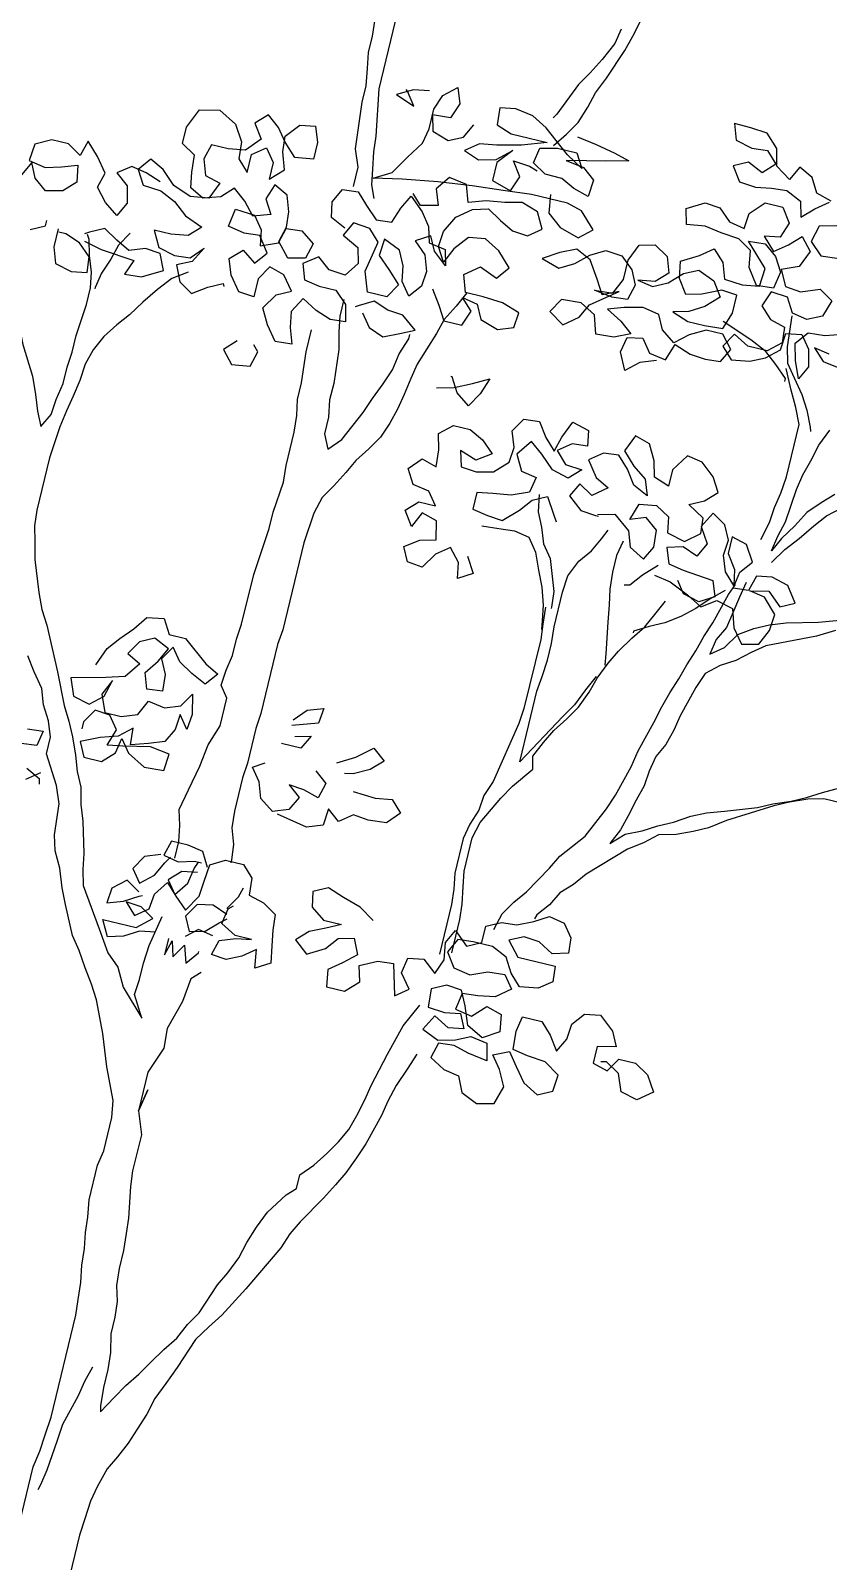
# Model space of a CAD drawing. Header units: inches. Extents: x 350994 to 353538, y 1581369 to 1583842.
# Drawn here: x 351323.119 to 351324.033, y 1583219.966 to 1583221.721 of the extents above; entities that cross this region are included whole.
import ezdxf

# ---------------------------------------------------------------- set-up
doc = ezdxf.new("R2010")
doc.units = ezdxf.units.IN
doc.header["$MEASUREMENT"] = 0
doc.linetypes.add('1', pattern=[0])
doc.layers.add('TREE', color=81, linetype='1')

# ---------------------------------------------------------------- blocks, each defined once
blk = doc.blocks.new('TREE_4')
at = {"color": 94}
for points in [[(468.1, 6454), (462.3, 6422.2), (444.9, 6384.6), (427.6, 6352.9), (410.2, 6324), (381.2, 6254.6), (375.4, 6245.9)], [(389.8, 6191), (410.1, 6219.9), (427.5, 6248.8), (439.1, 6283.5), (447.8, 6315.3), (462.3, 6349.9), (485.4, 6413.5), (494.1, 6445.3), (502.8, 6480)], [(13.8, 6015), (13.8, 6055.4), (-0.6, 6090.1), (-9.2, 6185.6), (-9.2, 6220.3), (-14.9, 6255), (-20.7, 6286.8), (-20.6, 6321.5), (-23.5, 6356.2), (-23.5, 6390.9), (-26.3, 6425.6), (-26, 6714.7), (-31.8, 6749.4), (-40.4, 6781.2), (-43.3, 6813), (-49.1, 6844.8), (-60.6, 6876.6), (-63.5, 6891.1)], [(-14.3, 6893.9), (-14.3, 6859.2), (-5.7, 6824.5), (2.9, 6792.7), (8.7, 6758), (11.5, 6717.5), (17.3, 6653.9), (17.2, 6578.8), (8.4, 6483.4), (8.4, 6440), (11.3, 6399.5), (17, 6361.9), (16.9, 6220.2), (34.1, 6124.8), (37, 6093), (42.7, 6058.3), (48.5, 6026.5), (60, 6000.5)], [(696, 5814.8), (664.1, 5803.3), (638.1, 5780.2), (620.8, 5814.9), (626.6, 5846.7), (658.4, 5852.5), (678.6, 5826.4), (713.3, 5820.6), (724.9, 5855.3), (759.6, 5843.7), (791.4, 5840.8), (823.2, 5843.6), (837.7, 5872.5), (814.6, 5898.6), (779.9, 5898.6), (748.1, 5881.3), (722, 5858.2), (693.1, 5878.4), (678.7, 5907.4), (644, 5913.2), (606.4, 5904.5), (574.6, 5893), (606.4, 5875.6), (632.4, 5855.4), (600.6, 5840.9), (563, 5838.1), (551.4, 5875.7), (519.7, 5893.1), (479.2, 5890.2), (461.8, 5861.3), (493.6, 5841), (522.5, 5864.1), (537, 5893), (589.1, 5933.5), (557.3, 5919), (539.9, 5948), (516.8, 5982.7), (485.1, 5997.2), (453.2, 5982.7), (421.4, 5962.5), (459, 5950.9), (487.9, 5968.3), (514, 5991.4), (542.9, 6008.7), (577.6, 6005.8), (603.6, 5982.6), (618, 5953.7), (609.3, 5921.9), (577.5, 5919), (539.9, 5924.8), (577.5, 5927.7), (592, 5959.5), (592, 6000), (606.5, 6034.7), (638.3, 6043.3), (667.2, 6025.9), (678.8, 5994.1), (655.6, 5971), (620.9, 5965.2), (652.7, 5959.4), (681.6, 5973.9), (707.7, 5999.9), (736.6, 6014.3), (771.3, 5999.8), (791.5, 5970.9), (765.5, 5944.9), (736.5, 5927.6), (704.7, 5918.9), (739.4, 5907.3), (774.1, 5907.3), (811.7, 5910.1), (823.3, 5944.8), (823.3, 5982.4), (791.5, 5985.3), (753.9, 5968), (722.1, 5959.4), (701.9, 5988.3), (696.1, 6023), (730.9, 6043.2), (756.9, 6063.4), (780, 6040.3), (791.5, 6008.5), (829.1, 6005.5), (863.8, 6011.3), (866.8, 6048.9), (820.5, 6095.2), (855.2, 6098), (881.2, 6077.8), (898.6, 6048.8), (892.7, 6014.2), (858, 6011.3), (834.9, 6043.1), (829.2, 6077.8), (800.3, 6095.2), (762.7, 6098.1), (728, 6103.9), (690.4, 6098.2), (681.8, 6130), (716.5, 6150.2), (748.3, 6147.3), (774.3, 6124.1), (806.1, 6118.3), (809, 6150.1), (835.1, 6179), (872.7, 6179), (892.9, 6150), (881.3, 6118.2), (849.5, 6112.5), (875.5, 6086.4), (901.5, 6106.7), (924.7, 6129.8), (947.8, 6103.7), (933.3, 6069), (898.6, 6054.6), (915.9, 6022.8), (947.7, 6019.9), (985.3, 6034.3), (1014.2, 6016.9), (1002.6, 5982.2), (973.7, 5967.8), (941.9, 5973.6), (924.5, 6002.6), (889.8, 6005.5), (878.3, 5973.7), (901.4, 5950.5), (933.2, 5941.8), (936, 5910), (910, 5886.9), (869.5, 5887), (837.7, 5904.3), (820.3, 5875.4), (843.4, 5852.3), (881, 5858), (910, 5872.5), (936, 5895.6), (938.9, 5930.3), (970.7, 5936), (991, 5910), (999.6, 5875.3), (985.1, 5846.4), (970.7, 5881.1), (962, 5915.8), (982.3, 5941.8), (1017, 5944.6), (1051.7, 5956.2)], [(1034.3, 5909.9), (1002.5, 5915.7), (1025.6, 5892.6), (1063.2, 5886.8)], [(965.2, 6213.6), (933.4, 6222.3), (916.1, 6251.2), (887.2, 6265.7), (872.7, 6236.8), (840.9, 6257.1), (832.3, 6291.8), (806.3, 6317.8), (771.6, 6320.7), (736.9, 6320.8), (748.4, 6289), (783.1, 6280.3), (814.9, 6283.1), (838, 6260), (814.9, 6236.9), (783.1, 6251.3), (754.2, 6236.9), (774.4, 6208), (809.1, 6205.1), (840.9, 6210.8), (872.7, 6213.7), (904.5, 6199.2), (913.1, 6167.4), (936.3, 6190.5), (962.3, 6210.7)], [(988.3, 6167.3), (953.6, 6158.7), (944.9, 6124), (970.9, 6100.8), (1008.5, 6103.7)], [(444.7, 6084), (369.5, 6084), (311.7, 6078.3), (248, 6072.6), (178.6, 6064), (106.3, 6052.5), (48.5, 6040.9), (83.2, 6061.2), (106.4, 6098.7), (129.6, 6133.4), (135.4, 6165.2), (135.4, 6205.7), (147, 6237.5), (173, 6260.6), (184.6, 6228.8), (173, 6197), (135.4, 6194.1), (144, 6162.3), (178.7, 6150.7), (207.6, 6165.1), (222.1, 6194)], [(118.1, 6240.4), (86.3, 6234.6), (54.5, 6217.3), (94.9, 6202.8), (74.7, 6228.9), (71.8, 6231.8)], [(433.2, 6219.9), (473.7, 6214), (514.2, 6205.3), (546, 6196.6), (499.7, 6185.1), (462.1, 6176.5), (421.6, 6167.8), (459.2, 6162), (485.2, 6141.7), (482.3, 6107), (450.5, 6115.8), (421.6, 6130.2), (386.9, 6130.3), (358, 6147.6), (363.8, 6179.4), (398.5, 6188.1), (439, 6188), (456.3, 6159.1), (421.6, 6179.4), (392.7, 6202.5), (366.7, 6222.8), (334.9, 6240.2), (297.4, 6246), (265.5, 6240.2), (268.4, 6205.5), (300.2, 6194), (375.4, 6193.9), (326.2, 6176.6), (277, 6165.1), (242.3, 6159.3), (216.3, 6139.1), (248.1, 6127.5), (282.8, 6136.1), (311.7, 6162.1), (285.7, 6130.4), (285.6, 6092.8), (326.1, 6081.2), (337.7, 6113), (317.5, 6141.9), (352.2, 6139), (369.5, 6133.2)], [(16.6, 5928.2), (-15.2, 5942.7), (-20.9, 5974.5), (-6.5, 6003.4), (25.3, 6006.3), (48.5, 5983.1), (74.5, 5960), (106.3, 5962.8), (117.9, 5994.6), (132.3, 6023.5), (161.2, 5997.5), (181.4, 5971.4), (190.1, 5939.6), (224.8, 5933.8), (233.4, 5902), (204.5, 5925.2), (190.1, 5954.1), (161.2, 5936.8), (187.2, 5913.6), (198.7, 5881.8), (195.8, 5850), (175.5, 5824), (155.3, 5850), (149.6, 5881.8), (135.1, 5910.8), (100.4, 5925.2), (97.5, 5890.6), (123.5, 5867.4), (149.5, 5841.4), (132.2, 5812.5), (91.7, 5812.5), (77.3, 5853), (88.9, 5916.6), (65.8, 5939.7), (31.1, 5942.7), (16.6, 5913.8), (51.3, 5896.4), (59.9, 5864.6), (39.6, 5835.7), (5, 5838.6), (-21, 5858.9), (-50, 5838.6), (-38.4, 5806.8), (-6.6, 5801), (28.1, 5801), (54.1, 5777.8), (62.7, 5743.1), (30.9, 5740.3), (-0.9, 5751.9), (-32.7, 5769.2), (-50.1, 5737.4), (-44.3, 5705.6), (-32.8, 5673.8), (-67.5, 5671), (-90.6, 5699.9), (-107.9, 5731.7), (-87.6, 5763.5), (-58.7, 5777.9), (-81.8, 5806.9), (-113.6, 5815.6), (-131, 5786.7), (-131, 5749.1), (-162.8, 5752), (-185.9, 5780.9), (-197.5, 5812.8), (-174.3, 5835.9), (-145.4, 5815.6), (-125.1, 5841.6), (-148.3, 5873.4), (-180.1, 5870.6), (-214.7, 5876.4), (-208.9, 5914), (-168.5, 5911), (-148.2, 5885), (-142.5, 5853.2), (-107.8, 5867.6), (-99.1, 5899.4), (-67.3, 5902.3), (-38.4, 5882), (-47.1, 5850.2), (-81.8, 5841.6), (-107.8, 5870.5), (-99.1, 5902.3), (-101.9, 5934.1), (-113.5, 5965.9), (-142.4, 5980.4), (-154, 5948.6), (-136.6, 5919.7), (-171.3, 5908.1), (-194.5, 5934.2), (-220.5, 5954.5), (-243.6, 5931.3), (-278.3, 5919.8), (-307.2, 5934.3), (-313, 5966.1), (-315.8, 6000.8), (-344.7, 6018.2), (-344.7, 6052.9), (-327.3, 6093.3), (-286.8, 6102), (-249.3, 6081.7), (-229, 6049.9), (-226.2, 6015.2), (-203.1, 5992), (-203, 6029.6), (-177, 6049.8), (-156.8, 6023.8), (-156.8, 5989.1), (-130.8, 6015.1), (-142.3, 6049.8), (-145.2, 6081.6), (-122, 6110.5), (-90.2, 6116.2), (-78.7, 6084.4), (-78.7, 6049.7), (-116.3, 6044), (-142.3, 6070), (-162.5, 6096.1), (-188.5, 6116.3), (-211.7, 6093.2), (-191.4, 6064.3), (-217.5, 6035.4), (-252.2, 6029.7), (-286.9, 6029.7), (-295.6, 5997.9), (-284.1, 5966.1), (-252.3, 5957.4), (-266.7, 5922.7), (-304.3, 5916.9), (-341.9, 5931.4), (-370.8, 5957.5), (-399.7, 5972), (-420, 5946), (-402.6, 5917), (-365.1, 5914.1), (-333.3, 5899.6), (-304.4, 5876.5), (-266.8, 5862), (-290, 5838.9), (-324.7, 5833.1), (-359.4, 5833.1), (-342, 5801.3), (-307.3, 5792.6), (-275.5, 5795.5), (-252.4, 5821.5), (-269.8, 5789.7), (-298.7, 5775.3), (-284.3, 5743.4), (-255.4, 5726.1), (-226.4, 5746.3), (-197.5, 5760.7), (-194.6, 5754.9)], [(218.9, 5850), (239.1, 5821), (256.5, 5792.1), (294, 5792.1), (305.6, 5823.9), (282.5, 5847), (314.3, 5841.2), (328.8, 5812.3), (366.3, 5800.7), (398.1, 5812.2), (401.1, 5844), (363.5, 5855.6), (323, 5858.5), (285.4, 5858.6), (273.9, 5893.3), (302.8, 5916.4), (340.4, 5901.9), (360.7, 5927.9), (331.8, 5956.8), (300, 5974.2), (265.3, 5968.5), (242.1, 5939.6), (227.7, 5907.8), (210.3, 5936.7), (213.2, 5968.5), (230.6, 6003.2), (259.6, 6026.3), (291.4, 6034.9), (320.3, 6017.6), (349.2, 6003.1), (381, 6000.2), (407, 6020.4), (389.7, 6052.2), (355, 6063.8), (320.3, 6055.2), (282.7, 6049.4), (248, 6037.9), (236.5, 6072.6), (198.9, 6078.4), (178.6, 6049.5), (190.2, 6017.7), (155.5, 6009), (135.2, 6029.3)], [(407.1, 6092.7), (412.8, 6055.1), (441.7, 6031.9), (482.2, 6020.3), (508.2, 6043.4), (476.5, 6075.2), (444.7, 6084)], [(-370.8, 5931.5), (-402.6, 5943.1), (-434.4, 5948.9), (-460.5, 5928.7), (-434.5, 5908.4), (-425.8, 5873.7), (-440.3, 5844.8), (-469.2, 5865.1), (-492.3, 5891.1), (-483.6, 5922.9), (-506.7, 5951.8), (-532.7, 5977.9), (-541.4, 5946.1), (-570.3, 5963.4), (-605, 5963.5), (-636.8, 5946.2), (-639.7, 5911.5), (-605, 5905.7), (-573.2, 5914.3), (-541.4, 5925.8), (-535.7, 5891.1), (-558.8, 5868), (-593.5, 5859.4), (-619.5, 5879.6), (-634, 5908.6), (-648.4, 5879.7)], [(-605.2, 5775.5), (-576.2, 5790), (-576.2, 5801.5)], [(941.9, 5967.8), (947.6, 5904.2), (956.2, 5872.4), (976.4, 5846.4), (999.5, 5817.4), (1016.9, 5788.5), (1031.3, 5756.7), (1034.2, 5748)], [(1112.1, 5635.2), (1089, 5612.1), (1065.8, 5586.1), (1048.5, 5554.3), (1028.2, 5522.5), (1013.7, 5493.6), (1019.5, 5525.4), (1028.2, 5557.2), (1034.1, 5626.6), (1039.9, 5658.4), (1048.6, 5690.2), (1057.3, 5724.9), (1071.8, 5759.6)], [(808.8, 5924.6), (872.4, 5901.4), (904.2, 5886.9), (933.1, 5863.8), (959.1, 5840.6), (959.1, 5834.8)], [(288.3, 5858.6), (273.8, 5826.8), (256.5, 5795), (247.8, 5763.2), (224.6, 5693.8), (218.8, 5662), (212.9, 5627.3), (207.1, 5595.5), (198.4, 5563.7), (186.8, 5532), (169.5, 5503.1), (149.2, 5474.2), (134.7, 5445.3), (117.3, 5413.5), (100, 5384.6), (91.2, 5349.9), (85.4, 5286.3), (85.2, 5104.1), (82.3, 5072.3), (82.2, 4927.8), (79.3, 4896), (79.2, 4823.7), (76.3, 4791.9), (76.2, 4722.5), (79.1, 4687.8), (90.6, 4656), (93.5, 4624.2), (93.5, 4618.4)], [(987.7, 5511), (996.4, 5548.6), (999.3, 5580.4), (1005.1, 5612.2), (1008.1, 5646.9), (1008.2, 5756.7), (993.7, 5788.5), (976.4, 5820.4), (956.2, 5860.9)], [(-492.4, 5778.3), (-454.8, 5769.6), (-385.4, 5763.8), (-397, 5732), (-362.3, 5734.8), (-321.8, 5757.9), (-336.3, 5789.8), (-368.1, 5792.7), (-399.9, 5781.1), (-428.8, 5795.6), (-457.7, 5813), (-486.6, 5798.6), (-495.3, 5792.8)], [(-405.6, 5815.8), (-423, 5786.9), (-431.7, 5755.1), (-443.3, 5723.4), (-449.1, 5691.6), (-449.1, 5688.7)], [(91.6, 5769.1), (111.8, 5743.1), (143.6, 5731.5), (175.5, 5745.9), (204.4, 5760.3), (172.6, 5783.5), (140.8, 5786.4), (109, 5798), (80.1, 5780.7), (74.3, 5777.8)], [(-628.3, 5735.1), (-625.5, 5703.3), (-608.2, 5671.5), (-599.5, 5639.6), (-588, 5607.8), (-579.3, 5576), (-564.9, 5544.2), (-530.3, 5486.3), (-515.8, 5451.6), (-504.3, 5419.8), (-489.9, 5390.9), (-475.4, 5419.8), (-472.5, 5451.6), (-466.6, 5486.3), (-466.6, 5521), (-463.7, 5552.8), (-463.7, 5587.5), (-460.7, 5622.2), (-457.8, 5654), (-457.8, 5688.7), (-463.5, 5720.5), (-475.1, 5752.3), (-483.7, 5784.1), (-489.5, 5792.8)], [(-550.2, 5790), (-550.3, 5752.4), (-538.7, 5720.5), (-504, 5711.8), (-472.2, 5717.6), (-475.1, 5749.4), (-501.1, 5772.6), (-532.9, 5784.2), (-547.3, 5784.2)], [(-272.7, 5766.6), (-301.6, 5746.4), (-324.8, 5717.5), (-347.9, 5685.7), (-368.2, 5653.9), (-388.5, 5627.9), (-408.7, 5599), (-423.2, 5567.2), (-431.9, 5535.4), (-434.8, 5500.7), (-440.6, 5466), (-446.5, 5434.2), (-452.3, 5399.5), (-455.2, 5364.8), (-458.1, 5333), (-458.2, 5223.2), (-455.4, 5191.4), (-446.7, 5159.6), (-438.1, 5124.8), (-415, 5061.2), (-400.6, 5029.4), (-383.2, 5000.5), (-340, 4913.7), (-311.1, 4850.1), (-293.8, 4821.1), (-279.3, 4792.2), (-264.9, 4757.5), (-253.4, 4725.7), (-239, 4696.8), (-230.3, 4662.1), (-218.8, 4630.2), (-201.5, 4566.6), (-195.7, 4534.8), (-187.1, 4503), (-135.1, 4424.9), (-135.1, 4424.9), (-106.2, 4381.5), (-80.2, 4358.3), (-60, 4320.7), (-8, 4268.6), (-34, 4312), (-31.1, 4343.8), (-31.1, 4378.5), (-28.1, 4416.1), (-16.5, 4479.7)], [(48.3, 5786.5), (48.2, 5751.8), (54, 5720), (62.6, 5685.3), (68.4, 5615.9), (68.3, 5581.2), (74.1, 5546.5), (74, 5511.8), (88.5, 5482.9), (111.6, 5508.9), (140.6, 5572.5), (152.2, 5604.3), (166.7, 5638.9), (178.3, 5670.7), (184.1, 5705.4), (195.7, 5740.1), (195.7, 5748.8)], [(1019.5, 5470.5), (1039.7, 5502.3), (1062.9, 5531.1), (1086.1, 5562.9), (1106.3, 5588.9), (1132.4, 5612), (1161.3, 5635.1), (1187.3, 5658.3), (1213.4, 5684.2), (1239.4, 5707.4), (1268.4, 5724.7), (1300.2, 5739.1), (1332, 5750.6), (1363.8, 5759.3), (1395.6, 5762.1), (1427.4, 5770.8), (1462.1, 5776.5), (1493.9, 5782.3), (1566.2, 5782.2), (1598, 5770.6), (1609.6, 5762)], [(-19.3, 4601.1), (-19.3, 4635.8), (-25, 4667.6), (-33.7, 4699.5), (-25, 4742.8), (-13.3, 4794.9), (-7.5, 4841.1), (7, 4884.5), (7, 4942.3), (-10.3, 4965.4), (-7.4, 4997.2), (-1.6, 5029), (-1.5, 5063.7), (1.4, 5095.5), (1.5, 5199.6), (4.4, 5231.4), (7.3, 5266.1), (10.2, 5297.9), (10.3, 5332.6), (16.1, 5396.2), (13.3, 5430.9), (13.3, 5500.3), (10.5, 5535), (4.7, 5566.8), (4.7, 5601.5), (-1, 5665.1), (-0.9, 5711.4)], [(273.7, 5656.2), (308.4, 5664.8), (343.1, 5682.2), (374.9, 5699.5), (363.3, 5664.8), (345.9, 5635.9), (317.1, 5656.2), (299.7, 5685.1), (296.8, 5685.1)], [(-142.7, 5653.7), (-165.8, 5630.6), (-142.7, 5604.5), (-105.1, 5610.3), (-96.4, 5642.1), (-108, 5653.7)], [(415.1, 5338), (435.3, 5306.2), (406.3, 5288.9), (400.6, 5320.7), (377.5, 5346.7), (351.4, 5326.5), (331.2, 5294.7), (299.4, 5297.7), (284.9, 5326.6), (313.9, 5346.8), (345.7, 5355.4), (337, 5393), (305.3, 5401.7), (290.8, 5369.9), (270.6, 5398.9), (293.7, 5422), (328.4, 5422), (308.2, 5448), (273.5, 5453.8), (256.2, 5482.7), (279.3, 5508.7), (311.1, 5500), (308.3, 5534.7), (299.6, 5566.5), (325.7, 5589.6), (360.4, 5589.6), (389.3, 5575.1), (415.3, 5552), (386.3, 5531.8), (351.6, 5543.4), (360.3, 5511.6), (392.1, 5508.6), (426.8, 5517.3), (452.8, 5543.3), (455.8, 5575.1), (444.2, 5606.9), (461.6, 5635.8), (493.4, 5638.6), (513.6, 5609.7), (536.7, 5586.6), (545.4, 5618.4), (559.9, 5653), (594.6, 5644.3), (600.4, 5612.5), (568.6, 5609.7), (542.5, 5589.5), (565.6, 5566.3), (600.3, 5563.4), (577.2, 5540.3), (542.5, 5549), (513.6, 5575), (487.6, 5595.3), (464.4, 5563.5), (481.7, 5531.7), (513.5, 5525.9), (507.7, 5494.1), (473, 5479.6), (435.4, 5473.9), (403.6, 5468.1), (403.6, 5433.4), (435.4, 5427.6), (467.2, 5424.7), (496.1, 5453.6), (516.4, 5479.6), (545.3, 5494), (565.5, 5462.2), (574.2, 5447.7)], [(652.3, 5482.4), (687, 5491), (721.7, 5465), (733.2, 5433.1), (765, 5415.8), (779.5, 5444.7), (776.6, 5479.4), (750.6, 5499.6), (718.8, 5488.1), (730.4, 5522.8), (765.1, 5528.5), (794, 5511.2), (799.7, 5479.3), (837.3, 5470.6), (866.2, 5493.7), (863.4, 5525.5), (828.7, 5545.8), (857.6, 5560.2), (880.8, 5583.4), (863.5, 5612.3), (834.6, 5635.4), (802.8, 5641.3), (779.6, 5606.6), (779.6, 5571.9), (747.8, 5583.5), (739.1, 5615.3), (721.8, 5647.1), (690, 5655.8), (675.5, 5621.1), (701.5, 5595.1), (730.4, 5574.8), (742, 5543), (710.2, 5557.5), (690, 5586.4), (666.9, 5609.6), (635, 5606.7), (609, 5586.5), (632.1, 5554.7), (661, 5540.2), (632.1, 5517.1), (603.2, 5534.5), (588.7, 5505.6), (617.6, 5482.4), (649.4, 5479.5), (655.2, 5479.5)], [(793.9, 5389.7), (828.6, 5383.9), (869, 5366.5), (900.8, 5349.1), (929.7, 5369.4), (964.4, 5360.7), (976, 5323.1), (999.1, 5294.1), (1033.8, 5302.8), (1048.3, 5334.6), (1051.2, 5369.2), (1022.3, 5398.2), (990.5, 5404), (1028.1, 5412.6), (1057, 5386.6), (1085.9, 5401), (1062.8, 5432.8), (1028.1, 5441.5), (996.3, 5435.8), (987.6, 5404), (955.8, 5401.1), (961.6, 5435.8), (981.9, 5461.8), (961.7, 5493.7), (929.9, 5502.4), (929.8, 5467.7), (950, 5438.7), (955.8, 5406.9), (932.7, 5430.1), (921.2, 5461.9), (924.1, 5493.7), (909.6, 5522.6), (880.7, 5540), (863.4, 5508.2), (883.6, 5476.4), (869.1, 5447.5), (837.3, 5459.1), (805.5, 5450.4), (817, 5418.6), (848.8, 5412.8), (912.4, 5407), (924, 5375.1), (895, 5357.8), (860.4, 5366.5), (843, 5389.7)], [(528, 5494.1), (533.7, 5459.4), (548.1, 5430.4), (559.7, 5398.6), (579.9, 5372.6), (603, 5308.9), (605.8, 5277.1), (605.8, 5274.2)], [(727.2, 5161.4), (712.7, 5129.6), (698.2, 5094.9), (680.8, 5066), (617.1, 4956.2), (617.2, 5034.3), (617.2, 5103.6), (620.2, 5135.4), (623.1, 5170.1), (623.1, 5204.8), (620.3, 5239.5), (620.3, 5311.8), (623.2, 5346.5), (637.7, 5381.2), (658, 5407.2), (672.5, 5436.1), (681.2, 5456.3)], [(978.9, 5418.5), (973.1, 5386.7), (967.3, 5352), (961.5, 5320.2), (947, 5291.3), (941.2, 5259.5), (967.2, 5279.7), (987.5, 5311.5), (1016.4, 5331.7), (1045.4, 5346.1), (1077.2, 5357.7), (1140.8, 5374.9), (1175.5, 5386.5), (1239.1, 5403.8), (1268.1, 5418.2), (1297, 5435.5), (1323, 5455.7), (1337.5, 5470.2)], [(715.9, 5441.8), (710, 5410), (710, 5375.3), (712.9, 5340.6), (718.6, 5308.8), (724.4, 5274.1), (735.9, 5210.5), (738.8, 5187.4)], [(1178.4, 5366.2), (1143.7, 5346), (1048.2, 5302.7), (1022.2, 5282.5), (996.1, 5259.4), (967.2, 5242.1), (941.2, 5219), (929.6, 5187.2), (912.2, 5123.6), (906.4, 5091.8), (897.7, 5060), (883.2, 5031.1), (877.4, 4999.3), (874.4, 4967.5), (865.7, 4935.7), (857, 4901), (848.3, 4869.2), (833.8, 4837.4), (859.9, 4863.4), (891.7, 4877.9), (920.6, 4895.2), (949.6, 4909.6), (981.4, 4929.8), (1010.3, 4944.3), (1045, 4955.8), (1108.6, 4978.9), (1137.6, 4993.3), (1172.3, 5007.7), (1201.2, 5022.2), (1230.1, 5039.5), (1262, 5056.8)], [(429.6, 5404.5), (464.3, 5407.4), (496.1, 5410.2), (527.9, 5404.4), (548.1, 5378.4), (562.5, 5343.7), (577, 5311.9), (588.5, 5277.1), (594.2, 5245.3), (597.1, 5228)], [(645.7, 4612.1), (654.4, 4646.8), (671.8, 4675.7), (692, 4701.7), (726.8, 4759.5), (741.3, 4788.4), (781.8, 4840.4), (810.8, 4904), (822.4, 4935.8), (839.8, 4999.4), (845.6, 5034), (863, 5097.6), (871.7, 5132.3), (880.4, 5164.1), (892, 5195.9), (900.7, 5227.7), (912.3, 5259.5), (921, 5291.3), (932.6, 5323.1), (950, 5386.7), (958.7, 5409.8)], [(796.8, 5410), (770.7, 5384), (750.5, 5358), (738.9, 5355.1)], [(941.3, 5392.5), (915.3, 5369.4), (892.1, 5343.4), (866.1, 5320.3), (837.2, 5300.1), (808.2, 5285.6), (779.3, 5268.3), (779.3, 5265.4)], [(573.4, 4545.7), (573.4, 4615.1), (570.6, 4646.9), (564.8, 4681.6), (559.1, 4713.4), (559.1, 4782.8), (567.8, 4817.4), (596.8, 4875.2), (614.2, 4904.1), (646, 4947.5), (640.3, 4973.5), (654.7, 5005.3), (669.2, 5034.2), (689.5, 5063.1), (706.9, 5092), (721.3, 5126.7), (730.1, 5158.5), (744.5, 5193.2), (759, 5222.1), (779.3, 5253.8), (799.6, 5282.7), (814, 5311.6), (828.5, 5343.4)], [(-9.1, 3074.5), (-8.9, 3329), (-3.1, 3363.6), (-0.2, 3398.3), (2.8, 3435.9), (3, 3649.9), (0.1, 3681.7), (-2.8, 3716.4), (-8.5, 3751.1), (-11.4, 3785.8), (-17.1, 3817.6), (-20, 3849.4), (-25.7, 3884.1), (-25.7, 3956.4), (-19.9, 3988.2), (-19.8, 4057.6), (-25.6, 4092.3), (-54.4, 4155.9), (-77.5, 4219.5), (-106.3, 4283.2), (-123.7, 4312.1), (-143.9, 4341), (-164.1, 4372.9), (-184.3, 4398.9), (-213.2, 4456.8), (-227.6, 4488.6), (-242, 4526.2), (-259.3, 4558), (-268, 4589.8), (-273.7, 4653.4), (-288.1, 4688.1), (-322.8, 4746), (-322.7, 4780.7), (-334.3, 4812.5), (-351.6, 4841.4), (-363.1, 4873.2), (-386.2, 4902.2), (-406.4, 4931.1)], [(594.3, 5274.3), (597.1, 5239.6), (600, 5207.7), (599.9, 5063.2), (596.9, 5031.4), (573.7, 4904.2), (562.1, 4872.4), (559.2, 4840.6), (547.6, 4808.8), (541.8, 4777), (541.7, 4704.7), (547.5, 4672.9), (550.3, 4641.1), (550.2, 4537)], [(1273.5, 5027.9), (1235.9, 5027.9), (1204.1, 5019.3), (1169.4, 5004.8), (1140.5, 4990.4), (1053.7, 4938.4), (1021.8, 4915.3), (992.9, 4900.9), (961.1, 4886.5), (926.4, 4877.8), (900.4, 4854.7), (871.4, 4834.5), (802, 4765.2), (781.7, 4739.2), (758.6, 4716.1), (744.1, 4687.2), (723.8, 4661.2), (720.9, 4652.5)], [(-267.6, 4945.4), (-253.2, 4983), (-232.9, 5009), (-209.7, 5035), (-189.5, 5063.9), (-154.8, 5069.7), (-137.4, 5040.7), (-102.8, 5040.7), (-50.7, 5000.2), (-21.8, 4985.7), (-42.1, 4959.7), (-73.9, 4974.2), (-102.8, 4991.5), (-123, 5017.6), (-140.4, 4988.7), (-126, 4959.8), (-123.1, 4925.1), (-154.9, 4922.2), (-166.4, 4954), (-146.2, 4982.9), (-131.7, 5011.8), (-163.5, 5026.3), (-192.4, 5011.9), (-209.8, 4983), (-180.9, 4968.5), (-204, 4936.7), (-241.6, 4925.2), (-311, 4907.9), (-296.6, 4873.2), (-261.9, 4864.5), (-235.9, 4887.6), (-227.2, 4922.3), (-241.7, 4890.5), (-227.2, 4855.8), (-192.6, 4855.7), (-160.7, 4867.3), (-146.3, 4899.1), (-111.6, 4893.2), (-79.7, 4904.8), (-62.4, 4933.7), (-53.7, 4893.2), (-56.7, 4861.4), (-76.9, 4887.4), (-79.8, 4855.6), (-94.3, 4826.7), (-126.1, 4815.2), (-160.8, 4803.7), (-163.7, 4838.4), (-189.7, 4815.3), (-224.4, 4803.7), (-262, 4786.4), (-247.6, 4757.5), (-210, 4757.4), (-186.8, 4780.6), (-181, 4812.4), (-160.8, 4786.3), (-123.2, 4766), (-82.8, 4768.9), (-79.8, 4803.6), (-120.3, 4809.4), (-175.3, 4797.9), (-207.1, 4792.1), (-195.5, 4826.8), (-215.7, 4852.9), (-247.5, 4855.8), (-264.9, 4826.9), (-264.9, 4812.4)], [(148.7, 4930.6), (171.8, 4956.6), (203.7, 4968.1), (200.7, 4936.3), (148.7, 4919)], [(160.2, 4898.8), (192, 4907.4), (177.6, 4878.5), (137.1, 4878.6)], [(255.6, 4866.9), (290.3, 4887.1), (322.2, 4913.1), (348.2, 4892.8), (325, 4869.7), (293.2, 4852.4), (275.8, 4849.5)], [(218, 4840.9), (244, 4820.6), (235.3, 4788.8), (203.5, 4797.5), (171.7, 4800.5), (197.7, 4780.2), (183.2, 4751.3), (151.4, 4739.8), (122.5, 4760), (111, 4791.8), (90.8, 4817.9), (113.9, 4832.3)], [(-325.7, 4705.5), (-351.7, 4685.3)], [(-371.9, 4786.5), (-340.1, 4789.4), (-345.9, 4757.6), (-377.7, 4754.7)], [(-354.6, 4708.4), (-325.7, 4693.9), (-322.8, 4682.4)], [(301.8, 4817.7), (348.1, 4814.8), (382.8, 4820.5), (405.9, 4797.4), (382.7, 4771.4), (345.2, 4768.5), (313.3, 4771.4), (287.3, 4751.2), (261.3, 4771.5), (258.4, 4736.8), (226.6, 4725.2), (163, 4736.9)], [(402.8, 4571.8), (371, 4592.1), (333.4, 4603.7), (298.7, 4615.3), (269.8, 4600.9), (275.6, 4569.1), (304.5, 4548.8), (342.1, 4548.8), (313.1, 4534.3), (281.3, 4519.9), (258.2, 4496.8), (287.1, 4473.6), (321.8, 4493.8), (342, 4519.9), (373.8, 4528.5), (388.3, 4496.7), (362.2, 4473.6), (336.2, 4453.4), (341.9, 4418.7), (379.5, 4418.6), (405.6, 4444.6), (396.9, 4476.4), (431.6, 4493.7), (463.4, 4496.6), (480.7, 4433), (506.8, 4453.2), (483.7, 4482.1), (489.5, 4513.9), (521.3, 4519.7), (550.2, 4496.5), (561.8, 4528.3), (556, 4563), (570.5, 4591.9), (599.4, 4565.9), (628.3, 4580.3), (628.4, 4615), (657.3, 4629.4), (689.1, 4632.3), (720.9, 4646.7), (749.8, 4664), (781.6, 4658.2), (801.9, 4632.2), (804.7, 4600.4), (772.9, 4591.7), (741.1, 4609.1), (709.3, 4612), (680.4, 4597.6), (706.4, 4568.7), (784.4, 4568.6), (787.3, 4536.8), (761.3, 4516.6), (723.7, 4510.8), (700.6, 4534), (683.2, 4562.9), (651.5, 4577.4), (611, 4577.4), (579.2, 4574.6), (564.7, 4545.7), (584.9, 4516.7), (619.6, 4510.9), (654.3, 4525.3), (689, 4528.2), (709.2, 4502.2), (680.3, 4479.1), (645.6, 4473.3), (613.8, 4470.5), (608, 4435.8), (642.6, 4429.9), (668.7, 4455.9), (700.5, 4447.2), (706.2, 4412.5), (674.4, 4392.3), (639.7, 4409.7), (625.3, 4447.3), (610.9, 4476.2), (579.1, 4479.2), (550.2, 4464.7), (553, 4427.1), (587.7, 4424.2), (619.5, 4430), (633.9, 4401), (602.1, 4395.3), (570.3, 4412.7), (553, 4380.9), (587.7, 4366.4), (622.4, 4375), (651.3, 4389.5), (686, 4383.6), (694.6, 4348.9), (654.1, 4354.8), (622.3, 4363.5), (590.5, 4360.6), (581.8, 4328.8), (613.6, 4311.4), (645.4, 4305.6), (659.9, 4273.8), (694.5, 4259.3), (729.2, 4268), (740.8, 4305.5), (723.5, 4337.4), (703.3, 4363.4), (735.1, 4377.8), (755.3, 4351.8), (778.4, 4322.8), (810.2, 4305.5), (839.2, 4319.9), (842.1, 4354.6), (810.3, 4374.9), (772.7, 4377.8), (740.9, 4383.6), (738.1, 4421.2), (743.9, 4453), (784.3, 4452.9), (807.4, 4429.8), (827.7, 4400.9), (842.1, 4429.8), (845.1, 4461.6), (865.3, 4487.6), (897.1, 4493.3), (928.9, 4467.3), (943.3, 4438.3), (905.8, 4429.7), (905.7, 4395), (937.5, 4386.3), (954.9, 4415.2), (989.6, 4415.2), (1018.5, 4397.8), (1038.7, 4366), (1009.8, 4342.9), (975.1, 4351.6), (960.6, 4386.3), (931.8, 4403.7), (920.2, 4400.8)], [(-22.3, 4445), (-54.1, 4439.3), (-83.1, 4421.9), (-114.9, 4413.3), (-132.2, 4445.1), (-62.8, 4445), (-33.9, 4471), (-62.8, 4488.4), (-94.6, 4491.3), (-71.5, 4468.2), (-45.4, 4488.4), (-42.5, 4520.2), (-22.2, 4549.1), (0.9, 4525.9), (26.9, 4502.8), (47.1, 4537.5), (50.1, 4569.3), (53, 4604), (81.9, 4621.3), (119.5, 4621.3), (142.6, 4598.1), (145.5, 4563.4), (177.3, 4554.7), (206.2, 4537.3), (209, 4505.5), (214.8, 4473.7), (220.5, 4439), (191.6, 4421.7), (185.8, 4459.3), (159.8, 4439.1), (130.9, 4424.6), (99.1, 4427.6), (107.8, 4459.3), (139.6, 4470.9), (171.4, 4476.6), (136.7, 4476.7), (104.9, 4494), (110.7, 4525.8), (119.4, 4534.5)], [(50.1, 4598.2), (32.8, 4627.1), (1, 4632.9), (-33.7, 4633), (-42.4, 4601.2), (-10.6, 4595.3), (21.2, 4604), (35.6, 4604)], [(-48.2, 4601.2), (-80, 4589.6), (-97.4, 4560.7), (-77.2, 4534.7), (-51.2, 4557.8), (-36.7, 4586.7), (-28, 4601.1)], [(32.7, 4583.7), (0.9, 4578), (-22.2, 4554.9), (-2, 4528.8), (18.2, 4557.7), (24.1, 4589.5), (29.8, 4604)], [(107.8, 4525.8), (125.2, 4554.7), (131, 4575)], [(-74.3, 4517.3), (-103.2, 4534.7), (-129.3, 4511.6), (-132.2, 4479.8), (-100.4, 4491.3), (-71.4, 4508.7), (-65.6, 4511.6)], [(110.7, 4514.3), (78.9, 4525.9), (47.1, 4520.1), (29.7, 4491.2), (44.2, 4462.3), (76, 4470.9), (99.1, 4494.1), (113.6, 4505.6)], [(93.3, 4465.1), (61.5, 4471), (38.4, 4450.7)], [(6.6, 4439.2), (6.5, 4404.5), (15.2, 4436.3), (23.9, 4404.5), (41.3, 4433.4), (52.8, 4398.7), (73.1, 4424.7), (73.1, 4427.6)], [(98.2, 3470.5), (118.5, 3505.2), (135.8, 3534.1), (156.1, 3563), (173.5, 3591.9), (193.8, 3623.7), (214, 3652.6), (228.5, 3684.4), (245.9, 3713.3), (269.1, 3776.9), (283.6, 3805.8), (298, 3840.4), (306.7, 3875.1), (318.3, 3909.8), (332.8, 3944.5), (361.8, 3987.8), (379.1, 4005.2), (379.2, 4034.1), (402.3, 4060.1), (422.6, 4089), (440, 4117.9), (454.5, 4146.8), (463.2, 4178.6), (471.9, 4213.3), (477.7, 4245.1), (495.1, 4314.4), (512.5, 4378), (535.7, 4427.2)], [(87.5, 4387.1), (70.1, 4369.8), (64.3, 4320.6), (46.9, 4259.9), (49.7, 4219.4), (29.4, 4164.5), (29.4, 4083.6), (38.1, 4129.8), (29.4, 4083.6), (46.7, 4037.3), (46.6, 3962.1), (49.5, 3930.3), (61, 3866.7), (63.8, 3834.9), (66.7, 3800.2), (66.7, 3762.6), (69.5, 3727.9), (78.2, 3696.1), (81, 3664.3), (81, 3629.6), (89.6, 3592), (92.5, 3557.3), (92.5, 3519.7), (95.3, 3482.1), (98.2, 3470.5)], [(552.9, 4328.8), (541.3, 4294.1), (526.8, 4256.6), (518.1, 4221.9), (512.3, 4190.1), (494.9, 4126.5), (483.3, 4094.7), (468.8, 4060), (454.3, 4031.1), (437, 3999.3), (402.2, 3941.5), (387.7, 3912.6), (376.1, 3880.8), (326.9, 3782.6), (292.1, 3719), (271.9, 3690.1), (251.6, 3658.3), (228.4, 3594.7), (213.9, 3557.2), (199.4, 3522.5), (190.7, 3487.8), (179.1, 3453.1), (167.5, 3421.3), (153.1, 3389.5), (138.6, 3360.6), (127, 3320.2), (121.2, 3288.4), (118.2, 3250.8), (115.3, 3216.1), (115, 2883.6)], [(60.7, 3554.4), (52, 3522.6), (46.2, 3490.8), (28.8, 3427.2), (25.8, 3392.5), (20, 3328.9), (14.2, 3297.1), (11.3, 3285.6)]]:
    blk.add_lwpolyline(points, dxfattribs=at)

msp = doc.modelspace()

# ---------------------------------------------------------------- block references
at = {"layer": 'TREE', "lineweight": 5, "xscale": 0.0005632341247466223, "yscale": 0.0005632341529917539, "zscale": 0.0005632341444477617, "rotation": 346.4411541233163}
msp.add_blockref('TREE_4', (351322.6872, 1583218.2505), dxfattribs=at)

doc.saveas('drawing.dxf')
